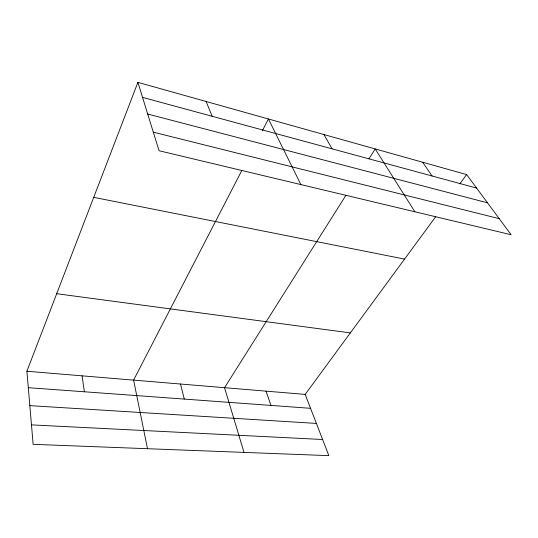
<?xml version="1.0" encoding="UTF-8"?>
<svg xmlns="http://www.w3.org/2000/svg" width="538" height="538" viewBox="0 0 538 538"><rect width="100%" height="100%" fill="white"/><g stroke="black" fill="none" stroke-linecap="round" stroke-linejoin="round"><path stroke-width="0.81" d="M435.76 216.619L305.18 394.394L328.839 455.646L33.141 444.334L26.9 371.247L137.903 82.354L466.641 174.581L511.1 234.736L159.046 150.734L137.903 82.354M241.791 170.559L133.599 380.124L147.499 448.712M262.336 130.761L268.422 118.965L300.87 184.574M345.947 195.281L224.541 387.69L243.996 452.404M368.994 158.757L375.201 148.925L414.879 211.777M459.782 183.922L466.641 174.581M31.48 424.879L322.605 439.506M29.839 405.632L316.391 423.426M28.306 387.683L310.56 408.315M26.9 371.247L305.18 394.394M56.692 293.714L350.346 332.901M93.72 197.352L404.569 259.087M153.303 132.146L499.23 218.67M147.701 114.036L487.509 202.819M142.557 97.391L476.607 188.065M422.626 162.227L432.088 175.98M323.963 134.547L332.06 148.831M206.108 101.487L212.16 116.282M266.034 391.139L270.964 405.423M180.479 384.024L184.292 399.088M82.065 375.833L84.399 391.785"/></g></svg>
